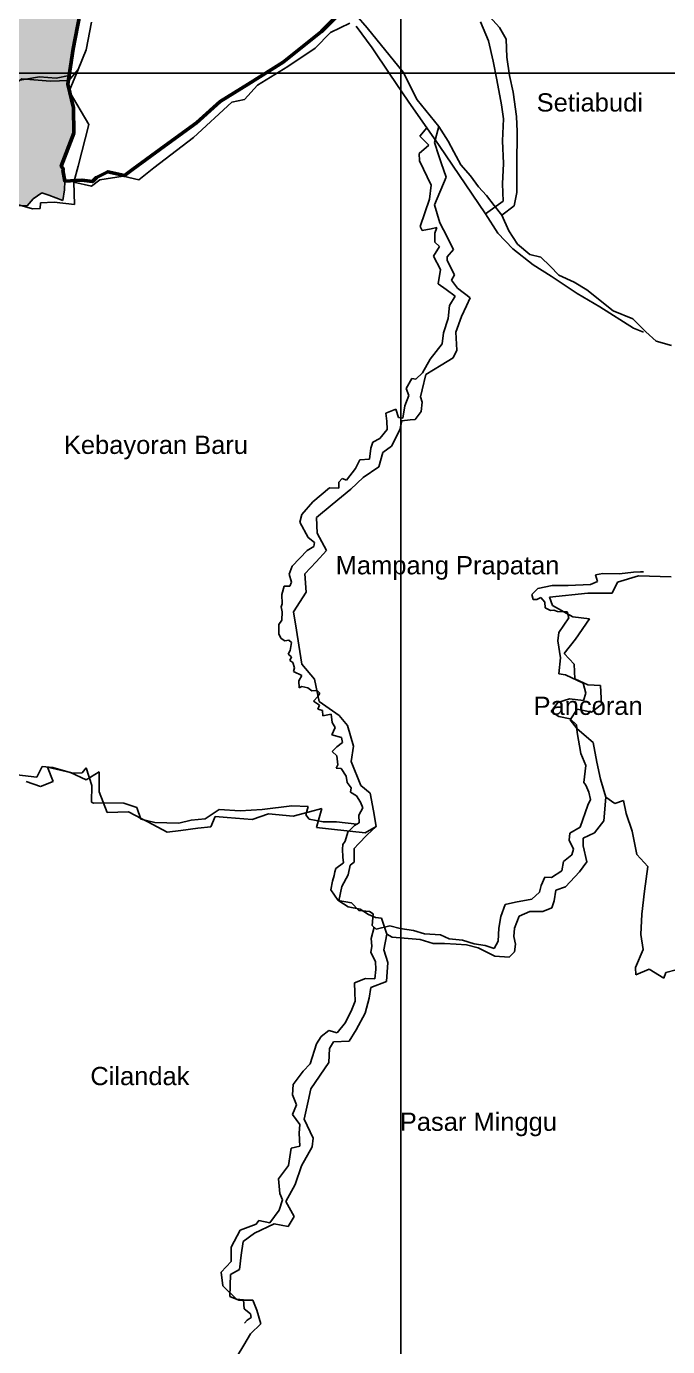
# Model space of a CAD drawing. Header units: millimetres. Extents: x 732789 to 734367, y 13383 to 14017.
# Drawn here: x 733170.3 to 733184.82, y 13746.92 to 13776.81 of the extents above; entities that cross this region are included whole.
import ezdxf

# ---------------------------------------------------------------- set-up
doc = ezdxf.new("R2010")
doc.units = ezdxf.units.MM
for name, pattern in [('ACAD_ISO14W100', [24, 12, -3, 0, -3, 0, -3, 0, -3]), ('HIDDEN', [0.375, 0.25, -0.125]), ('PHANTOM2', [1.25, 0.625, -0.125, 0.125, -0.125, 0.125, -0.125])]:
    doc.linetypes.add(name, pattern=pattern)
doc.layers.add('Batas Desa', color=7, linetype='ACAD_ISO14W100')
doc.layers.add('Batas Wilayah', color=7, linetype='PHANTOM2')
doc.styles.get("Standard").update_dxf_attribs({"font": 'arial.ttf'})
picture_1 = doc.add_image_def('image1.png', size_in_pixel=(591, 835))

msp = doc.modelspace()

# ---------------------------------------------------------------- hatches: boundary and pattern name
at = {"layer": 'Batas Wilayah', "true_color": 0xffff00}
h = msp.add_hatch(color=2, dxfattribs=at)
h.dxf.hatch_style = 1
h.paths.add_polyline_path([(733171.362, 13776.303), (733171.511, 13777.077), (733171.584, 13777.486), (733171.488, 13777.873), (733171.269, 13778.223), (733171.286, 13778.402), (733171.348, 13778.553), (733171.252, 13778.833), (733170.977, 13779.25), (733170.972, 13779.452), (733170.988, 13779.699), (733171.179, 13779.771), (733171.101, 13779.878), (733170.669, 13780.08), (733170.512, 13780.057), (733170.394, 13780.124), (733170.254, 13780.147), (733170.276, 13780.197), (733170.371, 13780.298), (733170.327, 13780.455), (733170.124, 13780.592), (733169.945, 13780.693), (733169.961, 13780.945), (733169.911, 13781.102), (733169.782, 13781.152), (733169.703, 13781.152), (733169.625, 13781.292), (733169.782, 13781.455), (733169.821, 13781.601), (733169.919, 13781.622), (733169.521, 13781.696), (733169.061, 13781.783), (733168.783, 13781.532), (733168.651, 13781.392), (733168.474, 13781.39), (733167.88, 13781.923), (733166.969, 13782.051), (733166.331, 13782.055), (733166.244, 13782.055), (733166.295, 13781.263), (733166.343, 13780.916), (733166.347, 13780.631), (733166.381, 13780.079), (733166.36, 13779.757), (733166.136, 13779.553), (733165.643, 13779.477), (733164.922, 13779.477), (733164.383, 13779.428), (733164.175, 13779.464), (733164.127, 13779.388), (733164.111, 13779.196), (733164.133, 13778.803), (733164.031, 13778.579), (733163.928, 13778.413), (733163.928, 13778.234), (733163.96, 13778.106), (733164.05, 13778.023), (733164.184, 13777.991), (733164.357, 13777.921), (733164.485, 13777.697), (733164.466, 13777.294), (733164.442, 13776.624), (733164.443, 13776.551), (733164.563, 13776.499), (733165.688, 13775.784), (733165.953, 13774.929), (733165.978, 13774.52), (733166.431, 13774.48), (733167.036, 13774.516), (733167.628, 13774.726), (733167.898, 13774.85), (733168.031, 13774.798), (733168.201, 13774.887), (733168.41, 13774.915), (733168.527, 13774.867), (733168.709, 13775.136), (733168.966, 13775.705), (733169.208, 13775.584), (733169.345, 13775.512), (733169.526, 13775.576), (733169.977, 13775.56), (733170.602, 13775.669), (733170.977, 13775.641), (733171.269, 13775.697)])
h.paths.add_polyline_path([(733167.365, 13777.31), (733167.852, 13778.164), (733168.388, 13778.532), (733168.69, 13778.968), (733169.377, 13779.085), (733169.98, 13778.683), (733169.947, 13778.298), (733169.612, 13777.946), (733169.226, 13777.595), (733168.908, 13777.126), (733168.505, 13776.707), (733167.785, 13776.808)], flags=16)
h.paths.add_polyline_path([(733171.375, 13774.393), (733171.369, 13774.967), (733171.24, 13775.504), (733171.269, 13775.697), (733170.977, 13775.641), (733170.602, 13775.669), (733169.977, 13775.56), (733169.526, 13775.576), (733169.345, 13775.512), (733169.208, 13775.584), (733168.966, 13775.705), (733168.709, 13775.136), (733168.527, 13774.867), (733168.41, 13774.915), (733168.201, 13774.887), (733168.031, 13774.798), (733167.898, 13774.85), (733167.628, 13774.726), (733167.036, 13774.516), (733166.431, 13774.48), (733165.978, 13774.52), (733166.001, 13774.134), (733166.387, 13773.966), (733167.881, 13773.966), (733168.002, 13773.388), (733167.447, 13772.979), (733166.797, 13772.955), (733166.652, 13772.642), (733165.736, 13772.594), (733165.712, 13772.257), (733165.423, 13771.703), (733165.394, 13770.638), (733165.523, 13770.653), (733165.781, 13770.653), (733166.091, 13770.652), (733166.613, 13770.807), (733167.129, 13770.91), (733167.273, 13770.788), (733167.367, 13770.882), (733167.561, 13770.918), (733167.67, 13771.082), (733167.743, 13771.318), (733167.991, 13771.469), (733168.21, 13771.459), (733168.483, 13771.659), (733168.525, 13771.792), (733168.659, 13771.804), (733168.847, 13771.701), (733169.258, 13772.252), (733169.478, 13772.594), (733169.72, 13772.824), (733169.908, 13772.757), (733170.32, 13772.751), (733170.459, 13772.909), (733170.653, 13773.042), (733170.81, 13772.987), (733171.125, 13772.866), (733171.168, 13773.108), (733171.17, 13773.309), (733171.129, 13773.553), (733171.14, 13773.577), (733171.091, 13773.644)])
h.paths.add_polyline_path([(733166.979, 13769.542), (733167.131, 13769.709), (733166.998, 13769.911), (733166.907, 13770.066), (733166.968, 13770.157), (733166.885, 13770.274), (733167.067, 13770.353), (733167.179, 13770.695), (733167.273, 13770.788), (733167.129, 13770.91), (733166.613, 13770.807), (733166.091, 13770.652), (733165.781, 13770.653), (733165.523, 13770.653), (733165.394, 13770.638), (733165.374, 13769.937), (733165.615, 13768.516), (733165.23, 13767.842), (733165.16, 13766.915), (733164.949, 13766.629), (733164.789, 13766.448), (733164.823, 13766.423), (733164.985, 13766.305), (733165.294, 13766.284), (733165.577, 13766.264), (733165.835, 13766.215), (733166.432, 13766.099), (733166.759, 13766.075), (733166.815, 13766.04), (733166.747, 13765.93), (733166.764, 13765.869), (733166.967, 13765.928), (733167.045, 13765.984), (733167.318, 13765.987), (733167.462, 13766.027), (733167.435, 13766.123), (733167.484, 13766.431), (733167.655, 13766.429), (733167.979, 13766.493), (733168.33, 13766.675), (733168.236, 13766.761), (733168.13, 13767.073), (733168.005, 13767.381), (733168.024, 13767.555), (733167.812, 13767.507), (733167.705, 13767.536), (733167.657, 13767.738), (733167.493, 13767.815), (733167.184, 13767.892), (733166.962, 13768.124), (733166.837, 13768.162), (733166.682, 13768.374), (733166.634, 13768.509), (733166.653, 13768.606), (733166.875, 13768.77), (733166.798, 13769.117), (733166.964, 13769.272)])

# ---------------------------------------------------------------- linework, layer by layer
msp.add_lwpolyline([(733149.121, 13783.948), (733178.782, 13783.948), (733178.782, 13746), (733149.121, 13746)], close=True)
at = {"color": 18, "linetype": 'HIDDEN', "ltscale": 2000, "true_color": 0x000000}
for points in [[(733171.773, 13776.906), (733171.655, 13776.282), (733171.472, 13775.832), (733171.272, 13775.341), (733171.716, 13774.589), (733171.472, 13773.642), (733171.38, 13773.287), (733171.38, 13773.287), (733171.391, 13772.777), (733170.931, 13772.831), (733170.625, 13772.814), (733170.613, 13772.687), (733170.443, 13772.683), (733170.1, 13772.78)], [(733177.771, 13777.067), (733178.014, 13776.78), (733178.834, 13775.776), (733179.15, 13775.144), (733179.639, 13774.541), (733179.539, 13774.181), (733179.639, 13773.88), (733179.691, 13773.724), (733179.802, 13773.393), (733179.539, 13772.773), (733179.659, 13772.366), (733179.83, 13772.048), (733179.898, 13771.9), (733179.972, 13771.758), (733179.824, 13771.593), (733179.83, 13771.508), (733179.99, 13771.187), (733179.927, 13771.067), (733180.058, 13770.88), (733180.348, 13770.664), (733180.263, 13770.482), (733180.149, 13770.239), (733180.024, 13769.891), (733180.047, 13769.479), (733179.961, 13769.309), (733179.694, 13769.144), (733179.345, 13768.929), (733179.261, 13768.585), (733179.222, 13768.426), (733179.261, 13768.301), (733179.238, 13768.09), (733179.102, 13767.914), (733178.993, 13767.903), (733178.805, 13767.883), (733178.754, 13767.675), (733178.567, 13767.308), (733178.373, 13767.16), (733178.282, 13766.836), (733177.924, 13766.598), (733177.645, 13766.336), (733177.228, 13765.988), (733176.871, 13765.69), (733176.887, 13765.335), (733177.099, 13764.949), (733176.86, 13764.692), (733176.607, 13764.42), (733176.639, 13764.002), (733176.352, 13763.558), (733176.417, 13763.144), (733176.47, 13762.802), (733176.537, 13762.371), (733176.822, 13762.036), (733176.932, 13761.53), (733177.384, 13761.208), (733177.568, 13760.987), (733177.706, 13760.518), (733177.651, 13760.169), (733177.872, 13759.627), (733178.083, 13759.452), (733178.158, 13759.051), (733178.223, 13758.701), (733177.974, 13758.555), (733177.21, 13758.638), (733176.871, 13758.674), (733176.933, 13758.895), (733176.994, 13759.108), (733176.713, 13759.033), (733176.344, 13758.935), (733175.783, 13758.987), (733175.414, 13758.858), (733174.844, 13758.904), (733174.575, 13758.926), (733174.475, 13758.693), (733174.181, 13758.656), (733173.801, 13758.609), (733173.491, 13758.57), (733173.048, 13758.803), (733172.915, 13758.873), (733172.615, 13759.031), (733172.128, 13759.015), (733171.953, 13759.483), (733171.953, 13759.934), (733171.653, 13759.752), (733171.303, 13759.918), (733170.779, 13760.037), (733170.908, 13759.715), (733170.622, 13759.605), (733170.3, 13759.715)], [(733171.38, 13773.287), (733171.779, 13773.191), (733171.968, 13773.335), (733172.49, 13773.416), (733172.849, 13773.335), (733173.191, 13773.604), (733174.082, 13774.296), (733174.954, 13775.096), (733175.242, 13775.158), (733175.531, 13775.477), (733176.224, 13775.899), (733176.836, 13776.313), (733177.187, 13776.672), (733177.627, 13776.879)], [(733181.063, 13772.535), (733181.345, 13772.748), (733181.405, 13773.047), (733181.405, 13773.656), (733181.415, 13774.433), (733181.395, 13774.772), (733181.325, 13775.317), (733181.235, 13775.696), (733181.175, 13776.115), (733181.165, 13776.524), (733181.015, 13776.783), (733180.785, 13777.032)], [(733171.472, 13775.832), (733171.26, 13775.587), (733170.842, 13775.571), (733170.197, 13775.625), (733169.95, 13775.443), (733169.639, 13775.485), (733169.193, 13775.646), (733169.064, 13775.319), (733168.774, 13774.981), (733168.338, 13774.904), (733167.87, 13774.82), (733167.436, 13774.512), (733166.861, 13774.464), (733166.018, 13774.555), (733165.501, 13774.684), (733165.007, 13774.807), (733164.776, 13774.963), (733164.676, 13775.143)], [(733184.907, 13769.585), (733184.56, 13769.684), (733184.322, 13769.892), (733184.034, 13770.189), (733183.587, 13770.368), (733182.991, 13770.844), (733182.703, 13771.022), (733182.356, 13771.181), (733182.157, 13771.379), (733181.949, 13771.587), (733181.699, 13771.643), (733181.421, 13771.881), (733181.222, 13772.178), (733181.063, 13772.535), (733180.895, 13772.753), (733180.716, 13772.981), (733180.537, 13773.179), (733180.359, 13773.427), (733180.14, 13773.675), (733179.981, 13773.973), (733179.852, 13774.21), (733179.639, 13774.541)], [(733184.897, 13764.352), (733184.161, 13764.369), (733183.682, 13764.232), (733183.562, 13763.976), (733183.014, 13763.976), (733182.141, 13763.89), (733182.209, 13763.702), (733182.672, 13763.446), (733183.048, 13763.395), (733182.734, 13762.937), (733182.475, 13762.61), (733182.699, 13762.369), (733182.716, 13762.042), (733183.009, 13761.905), (733183.302, 13761.888), (733183.319, 13761.458), (733183.095, 13761.286), (733182.768, 13761.355), (733182.613, 13761.114), (733182.768, 13760.907), (733183.13, 13760.598), (733183.216, 13760.151), (733183.302, 13759.772), (733183.422, 13759.36), (733183.371, 13758.827), (733183.164, 13758.552), (733182.906, 13758.431), (733182.906, 13758.259), (733182.992, 13757.898), (733182.82, 13757.674), (733182.51, 13757.331), (733182.284, 13757.256), (733182.25, 13757.015), (733182.198, 13756.86), (733181.991, 13756.774), (733181.698, 13756.774), (733181.457, 13756.671), (733181.354, 13756.396), (733181.337, 13756.207), (733181.371, 13756.035), (733181.354, 13755.863), (733181.234, 13755.742), (733180.906, 13755.76), (733180.528, 13755.949), (733180.269, 13756.018), (733180.028, 13756.035), (733179.77, 13756.052), (733179.512, 13756.052), (733179.219, 13756.138), (733178.582, 13756.19), (733178.461, 13756.258), (733178.392, 13756.465), (733178.341, 13756.62), (733178.203, 13756.637), (733178.048, 13756.706), (733177.858, 13756.826), (733177.583, 13756.877), (733177.376, 13757.015), (733177.445, 13757.342), (733177.583, 13757.6), (733177.635, 13757.823), (733177.721, 13757.892), (733177.721, 13758.098), (733177.721, 13758.202), (733177.824, 13758.305), (733178.013, 13758.511), (733178.223, 13758.701)], [(733185.476, 13755.573), (733184.776, 13755.394), (733184.734, 13755.266), (733184.401, 13755.47), (733184.102, 13755.342), (733184.093, 13755.504), (733184.264, 13755.914), (733184.213, 13756.255), (733184.238, 13756.715), (733184.298, 13757.235), (733184.367, 13757.789), (733184.119, 13758.062), (733184.016, 13758.595), (733183.879, 13758.988), (733183.82, 13759.286), (733183.623, 13759.218), (733183.422, 13759.36)], [(733174.923, 13746.461), (733175.226, 13746.955), (733175.378, 13747.214), (733175.606, 13747.442), (733175.517, 13747.745), (733175.429, 13747.973), (733175.112, 13747.973), (733174.909, 13748.061), (733174.922, 13748.554), (733175.125, 13748.668), (733175.163, 13748.997), (733175.213, 13749.301), (733175.467, 13749.49), (733175.91, 13749.705), (733176.226, 13749.642), (733176.366, 13749.87), (733176.176, 13750.211), (733176.39, 13750.596), (733176.53, 13751.013), (733176.77, 13751.443), (733176.796, 13751.645), (733176.593, 13752.075), (733176.682, 13752.48), (733176.745, 13752.758), (733177.15, 13753.357), (733177.163, 13753.674), (733177.251, 13753.825), (733177.606, 13753.838), (733177.771, 13754.091), (733177.973, 13754.47), (733178.062, 13754.812), (733178.1, 13755.052), (733178.454, 13755.191), (733178.481, 13755.616), (733178.392, 13755.907), (733178.461, 13756.258)]]:
    msp.add_lwpolyline(points, dxfattribs=at)
msp.add_lwpolyline([(733150.918, 13775.752), (733438.267, 13775.752)])
at = {"layer": 'Batas Desa', "ltscale": 100}
msp.add_lwpolyline([(733164.466, 13777.294), (733164.442, 13776.624), (733164.455, 13775.825), (733164.441, 13775.076), (733164.738, 13774.883), (733165.246, 13774.661), (733165.883, 13774.528), (733166.431, 13774.48), (733167.036, 13774.516), (733167.628, 13774.726), (733167.898, 13774.85), (733168.031, 13774.798), (733168.201, 13774.887), (733168.41, 13774.915), (733168.527, 13774.867), (733168.709, 13775.136), (733168.966, 13775.705), (733169.208, 13775.584), (733169.345, 13775.512), (733169.526, 13775.576), (733169.977, 13775.56), (733170.602, 13775.669), (733170.977, 13775.641), (733171.269, 13775.697)], dxfattribs=at)
at = {"layer": 'Batas Wilayah', "color": 251, "linetype": 'ByBlock', "lineweight": 50, "ltscale": 3500, "true_color": 0x636466}
msp.add_lwpolyline([(733177.4, 13777.11), (733176.985, 13776.694), (733176.117, 13776.003), (733175.323, 13775.504), (733174.692, 13775.108), (733174.155, 13774.626), (733173.437, 13774.102), (733172.706, 13773.569), (733172.52, 13773.433), (733172.148, 13773.519), (733171.887, 13773.386), (733171.798, 13773.298), (733171.559, 13773.325), (733171.17, 13773.309), (733171.129, 13773.553), (733171.14, 13773.577), (733171.091, 13773.644), (733171.375, 13774.393), (733171.369, 13774.967), (733171.24, 13775.504), (733171.362, 13776.303), (733171.511, 13777.077)], dxfattribs=at)
at = {"layer": 'Batas Wilayah', "ltscale": 3500}
for points in [[(733177.4, 13777.11), (733176.985, 13776.694), (733176.117, 13776.003), (733175.323, 13775.504), (733174.692, 13775.108), (733174.155, 13774.626), (733173.437, 13774.102), (733172.706, 13773.569), (733172.52, 13773.433), (733172.148, 13773.519), (733171.887, 13773.386), (733171.798, 13773.298), (733171.559, 13773.325), (733171.17, 13773.309), (733171.129, 13773.553), (733171.14, 13773.577), (733171.091, 13773.644), (733171.375, 13774.393), (733171.369, 13774.967), (733171.24, 13775.504), (733171.362, 13776.303), (733171.511, 13777.077)], [(733180.583, 13776.911), (733180.765, 13776.484), (733180.872, 13776.02), (733180.95, 13775.6), (733181.061, 13775.035), (733181.1, 13774.715), (733181.082, 13774.219), (733181.1, 13773.708), (733181.081, 13773.247), (733181.099, 13772.855), (733180.696, 13772.563), (733179.646, 13774.11), (733178.947, 13775.118), (733178.533, 13775.728), (733178.132, 13776.323), (733177.765, 13776.815)], [(733179.367, 13774.513), (733179.21, 13774.324), (733179.41, 13774.123), (733179.196, 13773.929), (733179.198, 13773.764), (733179.463, 13773.212), (733179.428, 13772.897), (733179.218, 13772.28), (733179.265, 13772.187), (733179.469, 13772.227), (733179.592, 13772.254), (733179.545, 13772.126), (733179.551, 13771.928), (733179.656, 13771.829), (733179.522, 13771.608), (733179.673, 13771.31), (733179.621, 13770.984), (733179.802, 13770.85), (733180.012, 13770.704), (733179.883, 13770.489), (733179.848, 13770.195), (733179.743, 13769.874), (733179.714, 13769.624), (733179.446, 13769.274), (733179.27, 13768.969), (733179.118, 13768.823), (733179.025, 13768.841), (733178.902, 13768.613), (733178.96, 13768.456), (733178.867, 13768.217), (733178.826, 13767.942), (733178.727, 13767.953), (733178.663, 13768.146), (733178.436, 13768.052), (733178.465, 13767.872), (733178.471, 13767.685), (733178.307, 13767.482), (733178.144, 13767.4), (733178.103, 13767.26), (733178.068, 13767.01), (733177.852, 13766.998), (733177.755, 13766.799), (733177.547, 13766.541), (733177.448, 13766.577), (733177.375, 13766.49), (733177.375, 13766.355), (733177.163, 13766.362), (733176.788, 13766.05), (733176.537, 13765.759), (733176.496, 13765.59), (733176.683, 13765.24), (733176.823, 13765.123), (733176.811, 13765.036), (733176.66, 13764.948), (733176.319, 13764.589), (733176.253, 13764.406), (733176.301, 13764.226), (733176.264, 13764.138), (733176.139, 13764.135), (733176.088, 13763.946), (733176.095, 13763.737), (733176.07, 13763.671), (733176.092, 13763.558), (733176.088, 13763.371), (733176.015, 13763.268), (733176.018, 13763.049), (733176.073, 13762.954), (733176.154, 13762.903), (733176.242, 13762.914), (733176.301, 13762.863), (733176.275, 13762.683), (733176.227, 13762.602), (733176.301, 13762.537), (733176.264, 13762.456), (733176.337, 13762.408), (733176.37, 13762.287), (733176.348, 13762.203), (733176.535, 13762.119), (733176.473, 13761.994), (733176.477, 13761.84), (733176.539, 13761.866), (733176.675, 13761.84), (733176.763, 13761.767), (733176.884, 13761.778), (733176.946, 13761.719), (733176.899, 13761.637), (733176.8, 13761.531), (733176.936, 13761.446), (733176.899, 13761.355), (733177.009, 13761.325), (733177.013, 13761.201), (733177.204, 13761.241), (733177.222, 13761.054), (733177.292, 13760.941), (733177.218, 13760.776), (733177.432, 13760.712), (733177.462, 13760.602), (733177.33, 13760.503), (733177.223, 13760.396), (733177.33, 13760.298), (733177.355, 13760.096), (733177.315, 13760.016), (733177.429, 13760.008), (733177.539, 13759.836), (733177.561, 13759.693), (733177.656, 13759.574), (733177.642, 13759.473), (733177.773, 13759.395), (733177.863, 13759.25), (733177.92, 13759.12), (733177.828, 13758.951), (733177.839, 13758.782), (733177.732, 13758.719), (733177.578, 13758.572), (733177.516, 13758.369), (733177.467, 13758.291), (733177.458, 13758.184), (733177.467, 13758.004), (733177.483, 13757.877), (733177.309, 13757.743), (733177.281, 13757.674), (733177.272, 13757.591), (733177.231, 13757.457), (733177.192, 13757.267), (733177.358, 13757.025), (733177.66, 13756.966), (733177.825, 13756.794), (733178.068, 13756.777), (733178.151, 13756.717), (733178.129, 13756.459), (733178.221, 13756.374), (733178.529, 13756.448), (733178.763, 13756.385), (733179.066, 13756.34), (733179.315, 13756.266), (733179.674, 13756.248), (733179.871, 13756.152), (733180.178, 13756.126), (733180.438, 13756.044), (733180.686, 13756), (733180.89, 13755.937), (733180.983, 13756.1), (733180.997, 13756.396), (733181.046, 13756.662), (733181.138, 13756.933), (733181.375, 13756.984), (733181.745, 13757.056), (733181.915, 13757.208), (733181.956, 13757.363), (733182.041, 13757.548), (733182.186, 13757.541), (733182.427, 13757.693), (733182.464, 13757.904), (733182.65, 13758.058), (733182.69, 13758.187), (733182.587, 13758.387), (733182.605, 13758.543), (733182.842, 13758.68), (733183.013, 13759.179), (733183.069, 13759.312), (733183.034, 13759.477), (733182.963, 13759.631), (733182.921, 13759.696), (733182.963, 13760.075), (733182.856, 13760.353), (733182.773, 13760.826), (733182.755, 13760.998), (733182.613, 13761.137), (733182.352, 13761.184), (733182.18, 13761.297), (733182.334, 13761.504), (733182.595, 13761.587), (733182.915, 13761.551), (733182.968, 13761.717), (733182.909, 13761.942), (733182.506, 13762.131), (733182.352, 13762.155), (733182.393, 13762.513), (733182.334, 13762.898), (733182.352, 13763.087), (733182.583, 13763.419), (733182.541, 13763.555), (733182.328, 13763.561), (733182.245, 13763.596), (733182.168, 13763.584), (733182.044, 13763.649), (733182.038, 13763.774), (733181.949, 13763.88), (733181.854, 13763.839), (733181.771, 13763.833), (733181.747, 13763.951), (733181.878, 13764.087), (733182.204, 13764.152), (733182.565, 13764.152), (733183.069, 13764.176), (733183.229, 13764.247), (733183.186, 13764.391), (733183.348, 13764.421), (733183.725, 13764.417), (733184.049, 13764.454), (733184.207, 13764.466), (733184.27, 13764.466)], [(733169.908, 13772.757), (733170.32, 13772.751), (733170.459, 13772.909), (733170.653, 13773.042), (733170.81, 13772.987), (733171.125, 13772.866), (733171.168, 13773.108), (733171.17, 13773.309)], [(733180.696, 13772.563), (733180.977, 13772.127), (733181.311, 13771.773), (733181.772, 13771.409), (733182.181, 13771.155), (733182.769, 13770.764), (733183.284, 13770.458), (733184.047, 13769.976), (733184.27, 13769.884)], [(733177.785, 13758.75), (733177.324, 13758.8), (733177.017, 13758.806), (733176.704, 13758.861), (733176.631, 13758.963), (733176.68, 13759.149), (733176.312, 13759.167), (733175.638, 13759.083), (733175.141, 13759.054), (733174.665, 13759.084), (733174.352, 13758.868), (733174.033, 13758.843), (733173.75, 13758.771), (733173.209, 13758.789), (733172.89, 13758.862), (733172.805, 13759.126), (733172.51, 13759.228), (733172.077, 13759.234), (733171.818, 13759.228), (733171.776, 13759.252), (733171.782, 13759.625), (733171.656, 13760.028), (733171.565, 13759.914), (733171.343, 13759.908), (733170.903, 13760.034), (733170.662, 13760.052), (733170.536, 13759.811), (733169.452, 13759.945)], [(733178.175, 13756.416), (733178.104, 13756.162), (733178.123, 13755.989), (733178.098, 13755.842), (733178.209, 13755.645), (733178.215, 13755.46), (733178.19, 13755.251), (733177.981, 13755.257), (733177.728, 13755.159), (733177.741, 13754.937), (733177.747, 13754.743), (733177.667, 13754.558), (733177.525, 13754.257), (733177.334, 13754.023), (733177.149, 13754.079), (733176.977, 13753.943), (733176.872, 13753.777), (733176.73, 13753.322), (733176.57, 13753.162), (733176.342, 13752.855), (733176.33, 13752.621), (733176.417, 13752.396), (733176.324, 13752.175), (733176.49, 13751.953), (733176.478, 13751.757), (733176.49, 13751.461), (733176.299, 13751.418), (733176.237, 13751.02), (733176.009, 13750.725), (733176.038, 13750.39), (733176.101, 13750.248), (733176.022, 13750.012), (733175.817, 13749.729), (733175.565, 13749.776), (733175.502, 13749.697), (733175.14, 13749.556), (733174.935, 13749.178), (733174.935, 13748.848), (733174.714, 13748.612), (733174.746, 13748.297), (733175.061, 13747.998), (733175.218, 13747.982), (733175.234, 13747.778), (733175.376, 13747.668), (733175.39, 13747.582), (733175.298, 13747.52), (733175.237, 13747.458)]]:
    msp.add_lwpolyline(points, dxfattribs=at)

# ---------------------------------------------------------------- texts
at = {"layer": 'Batas Wilayah', "attachment_point": 1}
for s, width, insert, char_height in [('Setiabudi', 5.33259, (733181.854, 13775.295), 0.4128), ('Kebayoran Baru', 6.09006, (733171.152, 13767.544), 0.41279), ('Mampang Prapatan', 5.33259, (733177.304, 13764.818), 0.41279), ('Pancoran', 3.40356, (733181.784, 13761.636), 0.4128), ('Cilandak', 3.40356, (733171.75, 13753.255), 0.4128), ('Pasar Minggu', 5.20892, (733178.756, 13752.221), 0.41279)]:
    msp.add_mtext_dynamic_manual_height_columns(s, width=width, gutter_width=2.064, heights=[0], dxfattribs=dict(at, insert=insert, char_height=char_height))

# ---------------------------------------------------------------- pictures from other files: only their frames are drawn
image = msp.add_image(picture_1, insert=(733076.287, 13645.794), size_in_units=(210.206, 296.992))
image.dxf.flags = 7

doc.saveas('drawing.dxf')
